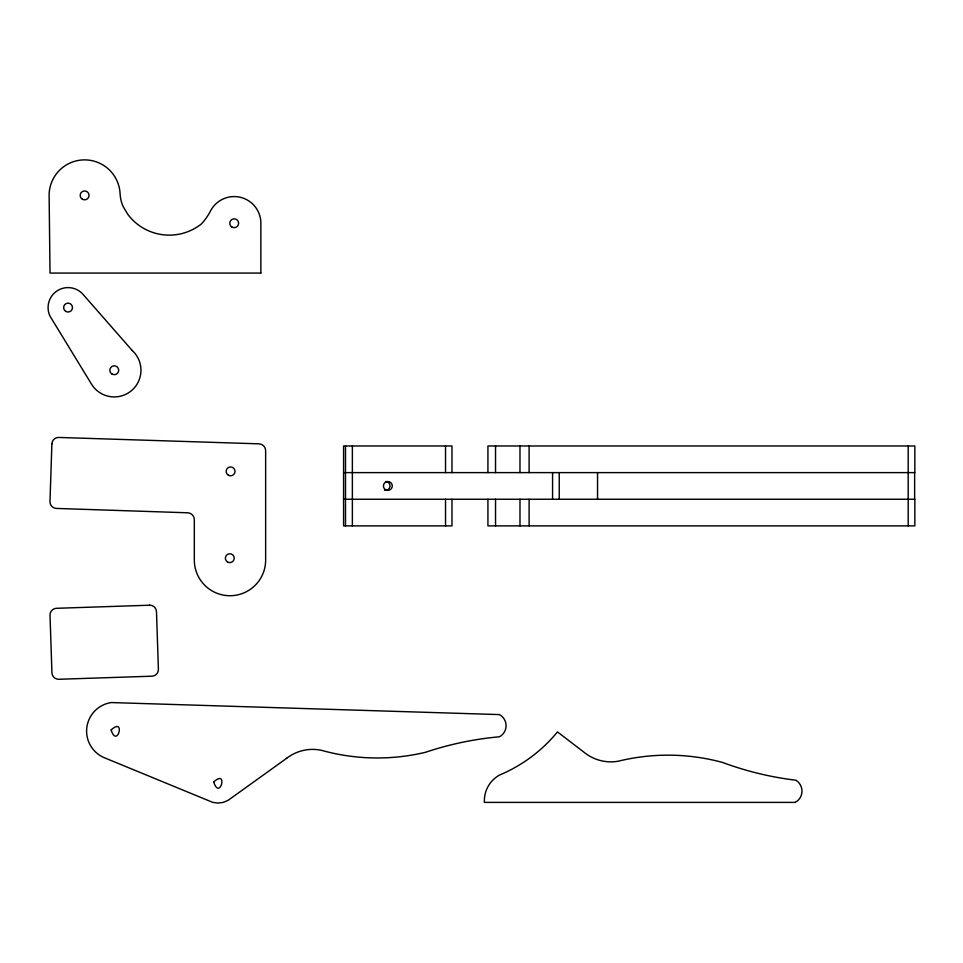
<?xml version="1.0" encoding="UTF-8"?>
<svg xmlns="http://www.w3.org/2000/svg" width="963" height="963" viewBox="0 0 963 963"><rect width="100%" height="100%" fill="white"/><g stroke="black" fill="none" stroke-linecap="round" stroke-linejoin="round"><path stroke-width="1.44" d="M343.586 472.616L914.85 472.616L914.85 445.977L487.928 445.977L487.928 472.616M343.586 499.243L914.85 499.243L914.85 525.882L487.928 525.882L487.928 499.243M914.645 472.616L914.645 499.243M908.193 445.977L908.193 525.882M597.542 472.616L597.542 499.243M559.238 472.616L559.238 499.243M552.581 472.616L552.581 499.243M529.108 445.977L529.108 472.616M529.108 499.243L529.108 525.882M519.984 445.977L519.984 472.616M519.984 499.243L519.984 525.882M495.536 445.977L495.536 472.616M495.536 499.243L495.536 525.882M451.972 472.616L451.972 445.977L343.586 445.977L343.586 525.882L451.972 525.882L451.972 499.243M445.532 445.977L445.532 472.616M445.532 499.243L445.532 525.882M352.374 445.977L352.374 525.882M345.5 445.977L345.5 525.882M385.597 481.5A4.442 4.43 0 0 1 389.991 486.508A4.442 4.43 0 0 1 384.454 490.215M51.894 443.883L49.98 501.554A6.657 6.657 0 0 0 56.42 508.428L187.665 512.785A6.885 6.885 0 0 1 194.321 519.659L194.321 559.876A35.655 35.655 0 0 0 229.784 595.724A35.655 35.655 0 0 0 265.644 560.261L265.644 450.708A6.873 6.873 0 0 0 258.987 443.835L58.767 437.443A6.669 6.669 0 0 0 51.894 443.883M111.154 729.954C117.197 749.238 126.033 716.267 111.154 729.954M213.726 781.956C219.769 801.24 228.604 768.281 213.726 781.956M286.697 758.266L227.99 800.409L223.175 802.396L218.011 803.082L212.835 802.396L104.811 757.917A28.854 28.854 0 0 1 111.227 702.557L499.436 714.594A12.579 12.579 0 0 1 499.436 736.791A321.811 321.811 0 0 0 425.586 752.272A207.611 207.611 0 0 1 321.293 750.273A42.432 42.432 0 0 0 286.697 758.266M149.614 605.209L56.444 608.303A6.657 6.657 0 0 0 50.016 615.176L51.93 672.848A6.657 6.657 0 0 0 58.803 679.276L151.961 676.195A6.657 6.657 0 0 0 158.401 669.309L156.488 611.637A6.657 6.657 0 0 0 149.614 605.209M260.853 273.071L50.016 273.071L49.149 197.078A35.511 35.511 0 0 1 82.926 159.918A35.511 35.511 0 0 1 120.086 193.695A36.257 36.257 0 0 0 123.095 206.527L127.971 214.593A51.749 51.749 0 0 0 201.496 223.873A59.261 59.261 0 0 0 210.488 211.005A26.687 26.687 0 0 1 260.853 222.02L260.853 273.071M795.209 802.396L484.401 802.396A29.408 29.408 0 0 1 499.328 775.143A150.096 150.096 0 0 0 557.481 731.916L583.915 752.151A42.432 42.432 0 0 0 618.246 761.215A207.683 207.683 0 0 1 722.551 762.455A321.811 321.811 0 0 0 795.895 780.223A12.772 12.772 0 0 1 795.209 802.396M132.256 350.532L83.275 294.642A19.97 19.97 0 0 0 50.016 316.141L91.81 384.646A26.687 26.687 0 0 0 131.486 390.641A26.687 26.687 0 0 0 132.256 350.532M385.645 489.77A4.442 4.43 0 0 0 392.302 485.93A4.442 4.43 0 0 0 385.645 482.09A4.442 4.43 0 0 0 385.645 489.77M112.057 374.089A4.442 4.442 0 0 0 118.714 370.249A4.442 4.442 0 0 0 112.057 366.409A4.442 4.442 0 0 0 112.057 374.089M65.845 311.422A4.442 4.442 0 0 0 72.502 307.582A4.442 4.442 0 0 0 65.845 303.742A4.442 4.442 0 0 0 65.845 311.422M231.975 227.099A4.442 4.442 0 0 0 238.631 223.26A4.442 4.442 0 0 0 231.975 219.42A4.442 4.442 0 0 0 231.975 227.099M82.397 199.233A4.442 4.442 0 0 0 89.053 195.393A4.442 4.442 0 0 0 82.397 191.541A4.442 4.442 0 0 0 82.397 199.233M227.569 562.031A4.442 4.442 0 0 0 234.238 558.179A4.442 4.442 0 0 0 227.569 554.339A4.442 4.442 0 0 0 227.569 562.031M228.375 475.216A4.442 4.442 0 0 0 235.032 471.376A4.442 4.442 0 0 0 228.375 467.536A4.442 4.442 0 0 0 228.375 475.216"/></g></svg>
